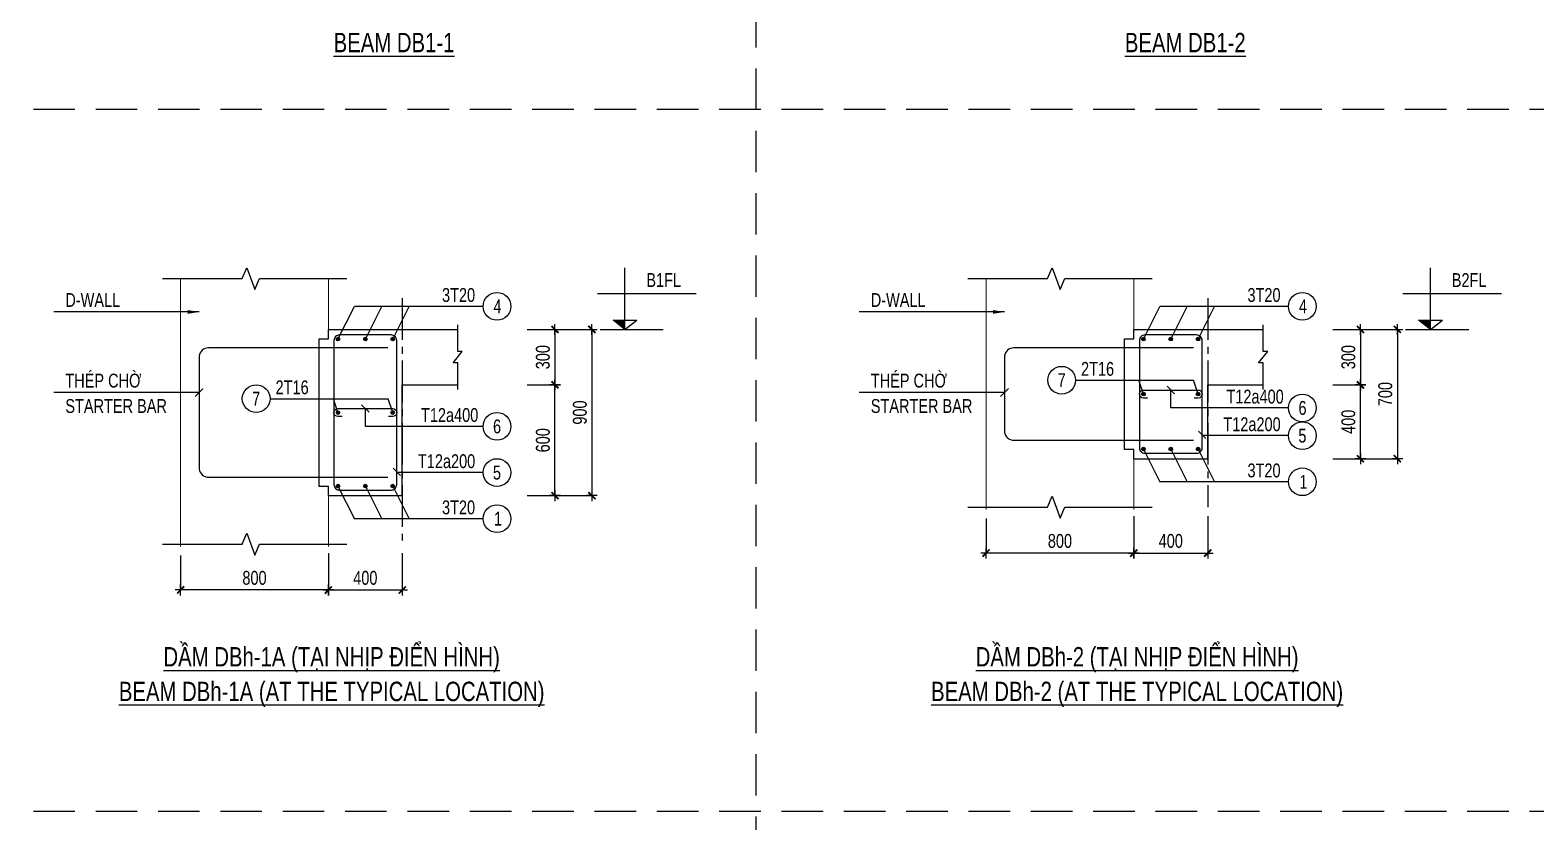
# Model space of a CAD drawing. Header units: millimetres. Extents: x 4107542 to 4204956, y -64070 to 3933.
# Drawn here: x 4126087 to 4158693, y -47090 to -29941 of the extents above; entities that cross this region are included whole.
import ezdxf
from ezdxf.enums import TextEntityAlignment as Align

# ---------------------------------------------------------------- set-up
doc = ezdxf.new("R2010")
doc.units = ezdxf.units.MM
doc.header["$LTSCALE"] = 1200
doc.linetypes.add('CENTER2', pattern=[1.125, 0.75, -0.125, 0.125, -0.125])
doc.linetypes.add('HIDDEN', pattern=[0.375, 0.25, -0.125])
for name, color, linetype in [('CDC.01.AXIS', 160, 'CENTER2'), ('CDC.02.DIM', 1, 'Continuous'), ('CDC.04.HIDDEN', 8, 'HIDDEN'), ('CDC.05.STEEL', 4, 'Continuous'), ('CDC.06.TEXT', 2, 'Continuous'), ('CDC.11.NOTE', 8, 'Continuous'), ('KCS_BORDER', 3, 'Continuous'), ('KCS_CHI', 1, 'Continuous'), ('KCS_SNODE', 6, 'Continuous'), ('KCS_STEEL', 4, 'Continuous'), ('KCS_TEXT', 2, 'Continuous'), ('KCS_TEXT_TK', 2, 'Continuous')]:
    doc.layers.add(name, color=color, linetype=linetype)
doc.layers.add('ENOTE', color=2, linetype='Continuous', lineweight=15)
doc.styles.add('1', font='arial.ttf', dxfattribs={"width": 0.75})
doc.styles.add('KCS_SMTEXT', font='arial.ttf', dxfattribs={"width": 0.7})
doc.styles.add('SMTEXT', font='arial.ttf', dxfattribs={"width": 0.75})
doc.linetypes.add('ZIGZAG', pattern='A,0.00254,-5.08,[131,ltypeshp.shx,S=5.08,R=0,X=-5.08,Y=0],-10.16,[131,ltypeshp.shx,S=5.08,R=180,X=5.08,Y=0],-5.08', length=20.32254)
doc.dimstyles.new('120X4', dxfattribs={"dimscale": 120, "dimtxt": 2.5, "dimasz": 0.008, "dimexe": 0, "dimexo": 0, "dimgap": 0.9, "dimtad": 1, "dimdec": 0, "dimlfac": 0.25, "dimzin": 13, "dimdsep": 46, "dimtxsty": '1', "dimblk1": 'CHEO', "dimblk2": 'CHEO', "dimsah": 1, "dimcen": 0, "dimclrd": 256, "dimclre": 256, "dimclrt": 3, "dimadec": 0, "dimazin": 0, "dimtfac": 1, "dimtdec": 0, "dimtix": 1, "dimtmove": 2, "dimatfit": 3, "dimldrblk": 'CHEO', "dimfxl": 8, "dimfxlon": 1, "dimtolj": 1, "dimtzin": 13, "dimarcsym": 0})
doc.dimstyles.new('BSV1-100', dxfattribs={"dimtxt": 300, "dimasz": 250, "dimexe": 200, "dimexo": 0, "dimgap": 108, "dimtad": 1, "dimdec": 0, "dimdsep": 46, "dimtxsty": 'SMTEXT', "dimblk": 'ARCHTICK', "dimcen": 100, "dimdle": 250, "dimclrd": 256, "dimclre": 256, "dimclrt": 2, "dimadec": 0, "dimazin": 0, "dimtfac": 1, "dimtdec": 0, "dimtix": 1, "dimtmove": 2, "dimatfit": 3, "dimfxl": 720, "dimfxlon": 1, "dimtolj": 1, "dimtzin": 0, "dimarcsym": 0})

# ---------------------------------------------------------------- blocks, each defined once
blk = doc.blocks.new('CHEO')
at = {"layer": 'CDC.02.DIM'}
for points in [[(-121, 0), (121, 0)], [(0, 121), (0, -121)]]:
    blk.add_lwpolyline(points, dxfattribs=at)
at = {"layer": 'CDC.02.DIM', "const_width": 40}
blk.add_lwpolyline([(80, 80), (-80, -81)], dxfattribs=at)
blk = doc.blocks.new('*D21')
at = {"layer": 'CDC.02.DIM', "lineweight": -2, "transparency": 16777216}
for p, q in [((4149987, -40467), (4149987, -41267)), ((4151587, -40467), (4151587, -41267)), ((4149988, -41267), (4151586, -41267))]:
    blk.add_line(p, q, dxfattribs=at)
at = {"layer": 'Defpoints', "color": 0, "transparency": 16777216}
for p in [(4149987, -40467), (4151587, -40467), (4151587, -41267)]:
    blk.add_point(p, dxfattribs=at)
at = {"layer": 'CDC.02.DIM', "lineweight": -2, "transparency": 16777216, "xscale": 0.96, "yscale": 0.96, "zscale": 0.96, "rotation": 180}
blk.add_blockref('CHEO', (4149987, -41267), dxfattribs=at)
at = {"layer": 'CDC.02.DIM', "lineweight": -2, "transparency": 16777216, "xscale": 0.96, "yscale": 0.96, "zscale": 0.96}
blk.add_blockref('CHEO', (4151587, -41267), dxfattribs=at)
at = {"layer": 'CDC.02.DIM', "color": 3, "transparency": 16777216, "insert": (4150787, -41006), "char_height": 300, "attachment_point": 5, "style": '1'}
blk.add_mtext('\\A1;400', dxfattribs=at)
blk = doc.blocks.new('*D22')
at = {"layer": 'CDC.02.DIM', "lineweight": -2, "transparency": 16777216}
for p, q in [((4154294, -36424), (4154894, -36424)), ((4154894, -36425), (4154894, -37623)), ((4154294, -37624), (4154894, -37624))]:
    blk.add_line(p, q, dxfattribs=at)
at = {"layer": 'Defpoints', "color": 0, "transparency": 16777216}
for p in [(4154294, -36424), (4154294, -37624), (4154894, -37624)]:
    blk.add_point(p, dxfattribs=at)
at = {"layer": 'CDC.02.DIM', "lineweight": -2, "transparency": 16777216, "xscale": 0.96, "yscale": 0.96, "zscale": 0.96}
for p, rotation in [((4154894, -36424), 90), ((4154894, -37624), 270)]:
    blk.add_blockref('CHEO', p, dxfattribs=dict(at, rotation=rotation))
at = {"layer": 'CDC.02.DIM', "color": 3, "transparency": 16777216, "insert": (4154633, -37024), "char_height": 300, "attachment_point": 5, "rotation": 90, "style": '1'}
blk.add_mtext('\\A1;300', dxfattribs=at)
blk = doc.blocks.new('*D23')
at = {"layer": 'CDC.02.DIM', "lineweight": -2, "transparency": 16777216}
for p, q in [((4154294, -37624), (4154894, -37624)), ((4154894, -39223), (4154894, -37625)), ((4154294, -39224), (4154894, -39224))]:
    blk.add_line(p, q, dxfattribs=at)
at = {"layer": 'Defpoints', "color": 0, "transparency": 16777216}
for p in [(4154294, -37624), (4154894, -37624), (4154294, -39224)]:
    blk.add_point(p, dxfattribs=at)
at = {"layer": 'CDC.02.DIM', "lineweight": -2, "transparency": 16777216, "xscale": 0.96, "yscale": 0.96, "zscale": 0.96}
for p, rotation in [((4154894, -37624), 90), ((4154894, -39224), 270)]:
    blk.add_blockref('CHEO', p, dxfattribs=dict(at, rotation=rotation))
at = {"layer": 'CDC.02.DIM', "color": 3, "transparency": 16777216, "insert": (4154633, -38424), "char_height": 300, "attachment_point": 5, "rotation": 90, "style": '1'}
blk.add_mtext('\\A1;400', dxfattribs=at)
blk = doc.blocks.new('*D24')
at = {"layer": 'CDC.02.DIM', "lineweight": -2, "transparency": 16777216}
for p, q in [((4154734, -36424), (4155694, -36424)), ((4155694, -36425), (4155694, -39223)), ((4154734, -39224), (4155694, -39224))]:
    blk.add_line(p, q, dxfattribs=at)
at = {"layer": 'Defpoints', "color": 0, "transparency": 16777216}
for p in [(4154294, -36424), (4154294, -39224), (4155694, -39224)]:
    blk.add_point(p, dxfattribs=at)
at = {"layer": 'CDC.02.DIM', "lineweight": -2, "transparency": 16777216, "xscale": 0.96, "yscale": 0.96, "zscale": 0.96}
for p, rotation in [((4155694, -36424), 90), ((4155694, -39224), 270)]:
    blk.add_blockref('CHEO', p, dxfattribs=dict(at, rotation=rotation))
at = {"layer": 'CDC.02.DIM', "color": 3, "transparency": 16777216, "insert": (4155433, -37824), "char_height": 300, "attachment_point": 5, "rotation": 90, "style": '1'}
blk.add_mtext('\\A1;700', dxfattribs=at)
blk = doc.blocks.new('KCS_SNODE')
at = {"layer": 'KCS_SNODE'}
blk.add_hatch(color=256, dxfattribs=at).paths.add_polyline_path([(10, 0, 1), (-10, 0, 1)])
blk.add_circle((0, 0), 10, dxfattribs=at)
blk = doc.blocks.new('_ArchTick')
at = {"color": 0, "linetype": 'ByBlock', "const_width": 0.15}
blk.add_lwpolyline([(-0.5, -0.5), (0.5, 0.5)], dxfattribs=at)
blk = doc.blocks.new('*D25')
at = {"layer": 'CDC.02.DIM', "lineweight": -2, "transparency": 16777216}
for p, q in [((4146787, -40517), (4146787, -41267)), ((4149987, -40467), (4149987, -41267)), ((4149986, -41267), (4146788, -41267))]:
    blk.add_line(p, q, dxfattribs=at)
at = {"layer": 'Defpoints', "color": 0, "transparency": 16777216}
for p in [(4146787, -40517), (4149987, -40467), (4146787, -41267)]:
    blk.add_point(p, dxfattribs=at)
at = {"layer": 'CDC.02.DIM', "lineweight": -2, "transparency": 16777216, "xscale": 0.96, "yscale": 0.96, "zscale": 0.96, "rotation": 180}
blk.add_blockref('CHEO', (4146787, -41267), dxfattribs=at)
at = {"layer": 'CDC.02.DIM', "lineweight": -2, "transparency": 16777216, "xscale": 0.96, "yscale": 0.96, "zscale": 0.96}
blk.add_blockref('CHEO', (4149987, -41267), dxfattribs=at)
at = {"layer": 'CDC.02.DIM', "color": 3, "transparency": 16777216, "insert": (4148387, -41006), "char_height": 300, "attachment_point": 5, "style": '1'}
blk.add_mtext('\\A1;800', dxfattribs=at)
blk = doc.blocks.new('*D44')
at = {"layer": 'CDC.02.DIM', "lineweight": -2, "transparency": 16777216}
for p, q in [((4132546, -41267), (4132546, -42067)), ((4134146, -41267), (4134146, -42067)), ((4132547, -42067), (4134145, -42067))]:
    blk.add_line(p, q, dxfattribs=at)
at = {"layer": 'Defpoints', "color": 0, "transparency": 16777216}
for p in [(4132546, -41267), (4134146, -41267), (4134146, -42067)]:
    blk.add_point(p, dxfattribs=at)
at = {"layer": 'CDC.02.DIM', "lineweight": -2, "transparency": 16777216, "xscale": 0.96, "yscale": 0.96, "zscale": 0.96, "rotation": 180}
blk.add_blockref('CHEO', (4132546, -42067), dxfattribs=at)
at = {"layer": 'CDC.02.DIM', "lineweight": -2, "transparency": 16777216, "xscale": 0.96, "yscale": 0.96, "zscale": 0.96}
blk.add_blockref('CHEO', (4134146, -42067), dxfattribs=at)
at = {"layer": 'CDC.02.DIM', "color": 3, "transparency": 16777216, "insert": (4133346, -41806), "char_height": 300, "attachment_point": 5, "style": '1'}
blk.add_mtext('\\A1;400', dxfattribs=at)
blk = doc.blocks.new('*D45')
at = {"layer": 'CDC.02.DIM', "lineweight": -2, "transparency": 16777216}
for p, q in [((4136853, -36424), (4137453, -36424)), ((4137453, -36425), (4137453, -37623)), ((4136853, -37624), (4137453, -37624))]:
    blk.add_line(p, q, dxfattribs=at)
at = {"layer": 'Defpoints', "color": 0, "transparency": 16777216}
for p in [(4136853, -36424), (4136853, -37624), (4137453, -37624)]:
    blk.add_point(p, dxfattribs=at)
at = {"layer": 'CDC.02.DIM', "lineweight": -2, "transparency": 16777216, "xscale": 0.96, "yscale": 0.96, "zscale": 0.96}
for p, rotation in [((4137453, -36424), 90), ((4137453, -37624), 270)]:
    blk.add_blockref('CHEO', p, dxfattribs=dict(at, rotation=rotation))
at = {"layer": 'CDC.02.DIM', "color": 3, "transparency": 16777216, "insert": (4137191, -37024), "char_height": 300, "attachment_point": 5, "rotation": 90, "style": '1'}
blk.add_mtext('\\A1;300', dxfattribs=at)
blk = doc.blocks.new('*D46')
at = {"layer": 'CDC.02.DIM', "lineweight": -2, "transparency": 16777216}
for p, q in [((4136853, -37624), (4137453, -37624)), ((4137453, -40023), (4137453, -37625)), ((4136853, -40024), (4137453, -40024))]:
    blk.add_line(p, q, dxfattribs=at)
at = {"layer": 'Defpoints', "color": 0, "transparency": 16777216}
for p in [(4136853, -37624), (4137453, -37624), (4136853, -40024)]:
    blk.add_point(p, dxfattribs=at)
at = {"layer": 'CDC.02.DIM', "lineweight": -2, "transparency": 16777216, "xscale": 0.96, "yscale": 0.96, "zscale": 0.96}
for p, rotation in [((4137453, -37624), 90), ((4137453, -40024), 270)]:
    blk.add_blockref('CHEO', p, dxfattribs=dict(at, rotation=rotation))
at = {"layer": 'CDC.02.DIM', "color": 3, "transparency": 16777216, "insert": (4137192, -38824), "char_height": 300, "attachment_point": 5, "rotation": 90, "style": '1'}
blk.add_mtext('\\A1;600', dxfattribs=at)
blk = doc.blocks.new('*D47')
at = {"layer": 'CDC.02.DIM', "lineweight": -2, "transparency": 16777216}
for p, q in [((4137293, -36424), (4138253, -36424)), ((4138253, -36425), (4138253, -40023)), ((4137293, -40024), (4138253, -40024))]:
    blk.add_line(p, q, dxfattribs=at)
at = {"layer": 'Defpoints', "color": 0, "transparency": 16777216}
for p in [(4136853, -36424), (4136853, -40024), (4138253, -40024)]:
    blk.add_point(p, dxfattribs=at)
at = {"layer": 'CDC.02.DIM', "lineweight": -2, "transparency": 16777216, "xscale": 0.96, "yscale": 0.96, "zscale": 0.96}
for p, rotation in [((4138253, -36424), 90), ((4138253, -40024), 270)]:
    blk.add_blockref('CHEO', p, dxfattribs=dict(at, rotation=rotation))
at = {"layer": 'CDC.02.DIM', "color": 3, "transparency": 16777216, "insert": (4137992, -38224), "char_height": 300, "attachment_point": 5, "rotation": 90, "style": '1'}
blk.add_mtext('\\A1;900', dxfattribs=at)
blk = doc.blocks.new('*D48')
at = {"layer": 'CDC.02.DIM', "lineweight": -2, "transparency": 16777216}
for p, q in [((4129346, -41317), (4129346, -42067)), ((4132546, -41267), (4132546, -42067)), ((4132545, -42067), (4129347, -42067))]:
    blk.add_line(p, q, dxfattribs=at)
at = {"layer": 'Defpoints', "color": 0, "transparency": 16777216}
for p in [(4129346, -41317), (4132546, -41267), (4129346, -42067)]:
    blk.add_point(p, dxfattribs=at)
at = {"layer": 'CDC.02.DIM', "lineweight": -2, "transparency": 16777216, "xscale": 0.96, "yscale": 0.96, "zscale": 0.96, "rotation": 180}
blk.add_blockref('CHEO', (4129346, -42067), dxfattribs=at)
at = {"layer": 'CDC.02.DIM', "lineweight": -2, "transparency": 16777216, "xscale": 0.96, "yscale": 0.96, "zscale": 0.96}
blk.add_blockref('CHEO', (4132546, -42067), dxfattribs=at)
at = {"layer": 'CDC.02.DIM', "color": 3, "transparency": 16777216, "insert": (4130946, -41806), "char_height": 300, "attachment_point": 5, "style": '1'}
blk.add_mtext('\\A1;800', dxfattribs=at)

msp = doc.modelspace()

# ---------------------------------------------------------------- linework, layer by layer
at = {"layer": 'CDC.01.AXIS'}
for p, q in [((4134146.1, -35748.6), (4134146.1, -41073.6)), ((4151587.4, -35748.6), (4151587.4, -40273.6))]:
    msp.add_line(p, q, dxfattribs=at)
at = {"layer": 'CDC.02.DIM'}
for p, q in [((4138968.8, -36423.6), (4138968.8, -35089.1)), ((4156410.1, -36423.6), (4156410.1, -35089.1)), ((4138372.6, -35646.9), (4140506.9, -35646.9)), ((4155813.8, -35646.9), (4157948.2, -35646.9)), ((4138429.3, -36423.6), (4139798.6, -36423.6)), ((4138968.8, -36423.6), (4138709.6, -36225)), ((4138709.6, -36225), (4139228, -36225)), ((4138968.8, -36423.6), (4139228, -36225)), ((4155870.6, -36423.6), (4157239.8, -36423.6)), ((4156410.1, -36423.6), (4156150.9, -36225)), ((4156150.9, -36225), (4156669.3, -36225)), ((4156410.1, -36423.6), (4156669.3, -36225))]:
    msp.add_line(p, q, dxfattribs=at)
for points in [[(4128954.3, -35323.6), (4130676.7, -35323.6), (4130779.5, -35086.8), (4130951.9, -35560.4), (4131054.7, -35323.6), (4132942.4, -35323.6)], [(4146395.5, -35323.6), (4148117.9, -35323.6), (4148220.7, -35086.8), (4148393.1, -35560.4), (4148495.9, -35323.6), (4150383.6, -35323.6)], [(4146395.5, -40273.6), (4148117.9, -40273.6), (4148220.7, -40036.8), (4148393.1, -40510.4), (4148495.9, -40273.6), (4150383.6, -40273.6)], [(4128954.3, -41073.6), (4130676.7, -41073.6), (4130779.5, -40836.8), (4130951.9, -41310.4), (4131054.7, -41073.6), (4132942.4, -41073.6)]]:
    msp.add_lwpolyline(points, dxfattribs=at)
for points in [[(4138709.6, -36225), (4138968.8, -36423.6), (4138968.8, -36225), (4138968.8, -36423.6)], [(4156150.9, -36225), (4156410.1, -36423.6), (4156410.1, -36225), (4156410.1, -36423.6)]]:
    msp.add_solid(points, dxfattribs=at)
at = {"layer": 'CDC.04.HIDDEN', "ltscale": 3}
for p, q in [((4141808.5, -64070.2), (4141808.5, 3933.3)), ((4193207.9, -31657.1), (4107542.2, -31657.1)), ((4193207.9, -46863.7), (4107542.2, -46863.7))]:
    msp.add_line(p, q, dxfattribs=at)
at = {"layer": 'CDC.05.STEEL'}
for points in [[(4133835.3, -36823.6), (4129948.4, -36823.6, 0.3791516), (4129746.1, -37000.7), (4129746.1, -37986.6), (4129746.1, -39446.5, 0.3791516), (4129948.4, -39623.6), (4133835.3, -39623.6)], [(4151276.5, -36823.6), (4147389.7, -36823.6, 0.3791516), (4147187.4, -37000.7), (4147187.4, -37986.6), (4147187.4, -38646.5, 0.3791516), (4147389.7, -38823.6), (4151276.5, -38823.6)]]:
    msp.add_lwpolyline(points, format="xyb", dxfattribs=at)
at = {"layer": 'ENOTE'}
for p, q in [((4129346.1, -35323.6), (4129346.1, -41123.6)), ((4132546.1, -35323.6), (4132546.1, -36423.6)), ((4146787.4, -35323.6), (4146787.4, -40323.6)), ((4149987.4, -35323.6), (4149987.4, -36423.6)), ((4149987.4, -39223.6), (4149987.4, -40323.6)), ((4132546.1, -40023.6), (4132546.1, -41123.6))]:
    msp.add_line(p, q, dxfattribs=at)
at = {"layer": 'KCS_BORDER', "ltscale": 3}
for p, q in [((4132546.1, -36423.6), (4134146.1, -36423.6)), ((4134146.1, -36423.6), (4135346.1, -36423.6)), ((4149987.4, -36423.6), (4151587.4, -36423.6)), ((4151587.4, -36423.6), (4152787.4, -36423.6)), ((4134146.1, -40023.6), (4134146.1, -37623.6)), ((4134146.1, -37623.6), (4135346.1, -37623.6)), ((4151587.4, -39223.6), (4151587.4, -37623.6)), ((4151587.4, -37623.6), (4152787.4, -37623.6)), ((4149987.4, -39223.6), (4151587.4, -39223.6)), ((4132546.1, -40023.6), (4134146.1, -40023.6))]:
    msp.add_line(p, q, dxfattribs=at)
at = {"layer": 'KCS_BORDER', "linetype": 'ZIGZAG', "ltscale": 0.005}
for points in [[(4132546.1, -40023.6), (4132546.1, -39823.6), (4132346.1, -39823.6), (4132346.1, -36623.6), (4132546.1, -36623.6), (4132546.1, -36423.6)], [(4149987.4, -39223.6), (4149987.4, -39023.6), (4149787.4, -39023.6), (4149787.4, -36623.6), (4149987.4, -36623.6), (4149987.4, -36423.6)]]:
    msp.add_lwpolyline(points, dxfattribs=at)
at = {"layer": 'KCS_BORDER', "color": 1, "ltscale": 3}
for points in [[(4135346.1, -37723.6), (4135346.1, -37148.6), (4135246.1, -37148.6), (4135446.1, -36898.6), (4135346.1, -36898.6), (4135346.1, -36323.6)], [(4152787.4, -37723.6), (4152787.4, -37148.6), (4152687.4, -37148.6), (4152887.4, -36898.6), (4152787.4, -36898.6), (4152787.4, -36323.6)]]:
    msp.add_lwpolyline(points, dxfattribs=at)
at = {"layer": 'KCS_CHI', "ltscale": 3}
for p, q in [((4132754.1, -36631.6), (4133108.1, -35923.6)), ((4135896.1, -35923.6), (4133108.1, -35923.6)), ((4133346.1, -36631.6), (4133700.1, -35923.6)), ((4133938.1, -36631.6), (4134292.1, -35923.6)), ((4150195.4, -36631.6), (4150549.4, -35923.6)), ((4153337.4, -35923.6), (4150549.4, -35923.6)), ((4150787.4, -36631.6), (4151141.4, -35923.6)), ((4151379.4, -36631.6), (4151733.4, -35923.6)), ((4148723.7, -37523.6), (4151279.4, -37523.6)), ((4150195.4, -37823.6), (4150095.4, -37523.6)), ((4150787.4, -38123.6), (4150787.4, -37735.6)), ((4151379.4, -37823.6), (4151279.4, -37523.6)), ((4131282.4, -37923.6), (4133838.1, -37923.6)), ((4132754.1, -38223.6), (4132654.1, -37923.6)), ((4133346.1, -38523.6), (4133346.1, -38135.6)), ((4133938.1, -38223.6), (4133838.1, -37923.6)), ((4153337.4, -38123.6), (4150787.4, -38123.6)), ((4135896.1, -38523.6), (4133346.1, -38523.6)), ((4153337.4, -38723.6), (4151467.4, -38723.6)), ((4150195.4, -39015.6), (4150549.4, -39723.6)), ((4150787.4, -39015.6), (4151141.4, -39723.6)), ((4151379.4, -39015.6), (4151733.4, -39723.6)), ((4135896.1, -39523.6), (4134026.1, -39523.6)), ((4153337.4, -39723.6), (4150549.4, -39723.6)), ((4132754.1, -39815.6), (4133108.1, -40523.6)), ((4133346.1, -39815.6), (4133700.1, -40523.6)), ((4133938.1, -39815.6), (4134292.1, -40523.6)), ((4135896.1, -40523.6), (4133108.1, -40523.6))]:
    msp.add_line(p, q, dxfattribs=at)
at = {"layer": 'KCS_CHI', "color": 3, "ltscale": 3}
for p, q in [((4150867.4, -37815.6), (4150707.4, -37655.6)), ((4133426.1, -38215.6), (4133266.1, -38055.6)), ((4151547.4, -38786.7), (4151387.4, -38626.7)), ((4134106.1, -39586.7), (4133946.1, -39426.7))]:
    msp.add_line(p, q, dxfattribs=at)
at = {"layer": 'KCS_STEEL', "ltscale": 3}
for points in [[(4132666.1, -36663.6), (4132666.1, -39783.6, 0.4142136), (4132786.1, -39903.6), (4133906.1, -39903.6, 0.4142136), (4134026.1, -39783.6), (4134026.1, -36663.6, 0.4142136), (4133906.1, -36543.6), (4132786.1, -36543.6, 0.4142136), (4132666.1, -36663.6)], [(4150107.4, -36663.6), (4150107.4, -38983.6, 0.4142136), (4150227.4, -39103.6), (4151347.4, -39103.6, 0.4142136), (4151467.4, -38983.6), (4151467.4, -36663.6, 0.4142136), (4151347.4, -36543.6), (4150227.4, -36543.6, 0.4142136), (4150107.4, -36663.6)], [(4150283.4, -37911.6), (4150195.4, -37911.6, -1), (4150195.4, -37735.6), (4151379.4, -37735.6, -1), (4151379.4, -37911.6), (4151291.4, -37911.6)], [(4132842.1, -38311.6), (4132754.1, -38311.6, -1), (4132754.1, -38135.6), (4133938.1, -38135.6, -1), (4133938.1, -38311.6), (4133850.1, -38311.6)]]:
    msp.add_lwpolyline(points, format="xyb", dxfattribs=at)
at = {"layer": 'KCS_TEXT_TK', "color": 1, "ltscale": 3}
for centre in [(4136196.1, -35923.6), (4153637.4, -35923.6), (4148423.7, -37523.6), (4130982.4, -37923.6), (4153637.4, -38123.6), (4136196.1, -38523.6), (4153637.4, -38723.6), (4136196.1, -39523.6), (4153637.4, -39723.6), (4136196.1, -40523.6)]:
    msp.add_circle(centre, 300, dxfattribs=at)

# ---------------------------------------------------------------- block references
at = {"layer": 'KCS_STEEL', "xscale": 4, "yscale": 4, "zscale": 4}
for p in [(4132754.1, -36631.6), (4133346.1, -36631.6), (4133938.1, -36631.6), (4150195.4, -36631.6), (4150787.4, -36631.6), (4151379.4, -36631.6), (4150195.4, -37823.6), (4151379.4, -37823.6), (4132754.1, -38223.6), (4133938.1, -38223.6), (4150195.4, -39015.6), (4150787.4, -39015.6), (4151379.4, -39015.6), (4132754.1, -39815.6), (4133346.1, -39815.6), (4133938.1, -39815.6)]:
    msp.add_blockref('KCS_SNODE', p, dxfattribs=at)

# ---------------------------------------------------------------- texts
at = {"layer": 'CDC.06.TEXT', "style": 'SMTEXT', "width": 0.75}
for s, p in [('%%UBEAM DB1-2', (4151101, -30420.4)), ('%%UBEAM DB1-1', (4133967.8, -30420.4)), ('%%UDẦM DBh-1A (TẠI NHỊP ĐIỂN HÌNH)', (4132617.3, -43723.6)), ('%%UDẦM DBh-2 (TẠI NHỊP ĐIỂN HÌNH)', (4150058.5, -43723.6)), ('%%UBEAM DBh-1A (AT THE TYPICAL LOCATION)', (4132617.3, -44473.6)), ('%%UBEAM DBh-2 (AT THE TYPICAL LOCATION)', (4150058.5, -44473.6))]:
    msp.add_text(s, height=420, dxfattribs=at).set_placement(p, align=Align.CENTER)
for s, p in [('B1FL', (4139806.5, -35352.4)), ('B2FL', (4157247.7, -35352.4))]:
    msp.add_text(s, height=300, dxfattribs=at).set_placement(p, align=Align.MIDDLE)
at = {"layer": 'KCS_TEXT', "ltscale": 3, "style": 'KCS_SMTEXT', "width": 0.75}
for s, p in [('3T20', (4135006.7, -35827.6)), ('3T20', (4152448, -35827.6)), ('D-WALL', (4126849.8, -35936.3)), ('D-WALL', (4144291.1, -35936.3)), ('2T16', (4148843.7, -37427.6)), ('THÉP CHỜ', (4126849.8, -37682)), ('THÉP CHỜ', (4144291.1, -37682)), ('2T16', (4131402.4, -37827.6)), ('T12a400', (4151992.6, -38027.6)), ('STARTER BAR', (4126849.8, -38232)), ('T12a400', (4134551.3, -38427.6)), ('STARTER BAR', (4144291.1, -38232)), ('T12a200', (4151926.3, -38627.6)), ('T12a200', (4134485.1, -39427.6)), ('3T20', (4152448, -39627.6)), ('3T20', (4135006.7, -40427.6))]:
    msp.add_text(s, height=300, dxfattribs=at).set_placement(p)
at = {"layer": 'KCS_TEXT_TK', "ltscale": 3, "style": 'KCS_SMTEXT', "width": 0.75}
for s, p in [('4', (4136207.3, -35923.6)), ('4', (4153648.6, -35923.6)), ('7', (4148423.7, -37523.6)), ('7', (4130982.4, -37923.6)), ('6', (4153640, -38123.6)), ('6', (4136198.7, -38523.6)), ('5', (4153636.9, -38723.6)), ('5', (4136195.7, -39523.6)), ('1', (4153660.9, -39723.6)), ('1', (4136219.6, -40523.6))]:
    msp.add_text(s, height=300, dxfattribs=at).set_placement(p, align=Align.MIDDLE_CENTER)

# ---------------------------------------------------------------- dimensions: what is measured, and where the dimension line sits
at = {"layer": 'CDC.02.DIM'}
for base, p1, p2, picture, middle in [((4137452.7, -37623.6), (4136852.7, -36423.6), (4136852.7, -37623.6), '*D45', (4137191.4, -37023.6)), ((4138252.7, -40023.6), (4136852.7, -36423.6), (4136852.7, -40023.6), '*D47', (4137991.5, -38223.6)), ((4154893.9, -37623.6), (4154293.9, -36423.6), (4154293.9, -37623.6), '*D22', (4154632.7, -37023.6)), ((4155693.9, -39223.6), (4154293.9, -36423.6), (4154293.9, -39223.6), '*D24', (4155432.8, -37823.6)), ((4137452.7, -37623.6), (4136852.7, -40023.6), (4136852.7, -37623.6), '*D46', (4137191.5, -38823.6)), ((4154893.9, -37623.6), (4154293.9, -39223.6), (4154293.9, -37623.6), '*D23', (4154632.8, -38423.6))]:
    dim = msp.add_linear_dim(base=base, p1=p1, p2=p2, angle=90, dimstyle='120X4', dxfattribs=at)
    dim.commit()
    dim.dimension.update_dxf_attribs({"geometry": picture, "text_midpoint": middle})
for base, p1, p2, picture, middle in [((4146787.4, -41267), (4149987.4, -40467), (4146787.4, -40517), '*D25', (4148387.4, -41005.8)), ((4151587.4, -41267), (4149987.4, -40467), (4151587.4, -40467), '*D21', (4150787.4, -41005.8)), ((4129346.1, -42067), (4132546.1, -41267), (4129346.1, -41317), '*D48', (4130946.1, -41805.8)), ((4134146.1, -42067), (4132546.1, -41267), (4134146.1, -41267), '*D44', (4133346.1, -41805.8))]:
    dim = msp.add_linear_dim(base=base, p1=p1, p2=p2, dimstyle='120X4', dxfattribs=at)
    dim.commit()
    dim.dimension.update_dxf_attribs({"geometry": picture, "text_midpoint": middle})

# ---------------------------------------------------------------- leaders
at = {"layer": 'CDC.11.NOTE'}
for points, override in [([(4129746.1, -36044.8), (4126598.6, -36044.8)], {"dimgap": 108, "dimtad": 0}), ([(4147187.4, -36044.8), (4144039.9, -36044.8)], {"dimgap": 108, "dimtad": 0}), ([(4129746.1, -37790.5), (4126598.6, -37790.5)], {"dimasz": 175, "dimgap": 108, "dimtad": 0, "dimldrblk": 'ArchTick'}), ([(4147187.4, -37790.5), (4144039.9, -37790.5)], {"dimasz": 175, "dimgap": 108, "dimtad": 0, "dimldrblk": 'ArchTick'})]:
    msp.add_leader(points, dimstyle='BSV1-100', override=override, dxfattribs=at)

doc.saveas('drawing.dxf')
